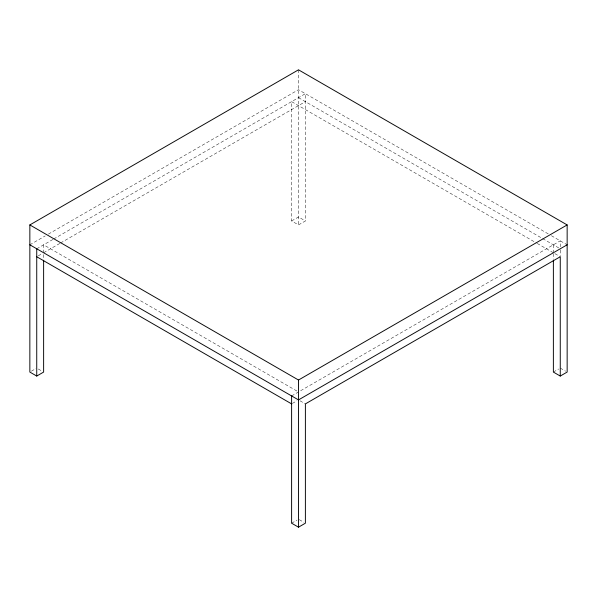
<?xml version="1.0" encoding="UTF-8"?>
<svg xmlns="http://www.w3.org/2000/svg" width="597" height="597" viewBox="0 0 597 597"><rect width="100%" height="100%" fill="white"/><g stroke="black" fill="none" stroke-linecap="round" stroke-linejoin="round"><path stroke-width="0.45" stroke-dasharray="2.98 2.24" d="M29.85 244.807L45.178 235.957M48.402 234.099L298.5 89.707L548.598 234.099M36.738 248.785L52.872 239.472M53.678 239.009L305.388 93.684L305.388 220.95L298.5 224.927L291.612 220.95L291.612 101.639L536.434 242.986M38.268 255.859L42.096 253.65M43.626 252.762L59.76 243.449M60.566 242.986L305.388 101.639M31.38 371.192L35.977 368.543M291.612 220.95L298.5 216.972L305.388 220.95M291.612 395.938L560.262 240.83L560.262 249.195M292.373 403.445L296.97 400.796M291.612 523.203L296.97 520.106M553.374 372.073L558.732 368.983M551.389 235.711L567.15 244.807M298.5 97.662L560.262 248.785M537.24 243.449L553.374 252.762M554.904 253.65L560.262 256.74M560.262 368.095L565.62 371.192M296.888 391.028L43.626 244.807L43.626 251.882M300.03 400.796L305.388 403.893M38.268 368.983L42.096 371.192M299.269 519.666L303.858 522.315M560.262 250.121L560.262 255.695M553.374 244.807L553.374 251.882M553.374 253.695L553.374 259.292M298.5 69.819L298.5 224.927M43.626 254.628L43.626 259.292"/><path stroke-width="0.9" d="M43.626 260.217L43.626 372.073L36.738 376.05L29.85 372.073L29.85 224.927L298.5 69.819L567.15 224.927L567.15 372.073L560.262 376.05L553.374 372.073L553.374 260.217M29.85 224.927L298.5 380.028L567.15 224.927M567.15 244.807L298.5 399.915L29.85 244.807M291.612 395.938L291.612 523.203L298.5 527.181L305.388 523.203L305.388 403.893L560.262 256.74L560.262 376.05M36.738 256.74L291.612 403.893M298.5 380.028L298.5 527.181M36.738 248.785L36.738 376.05"/></g></svg>
